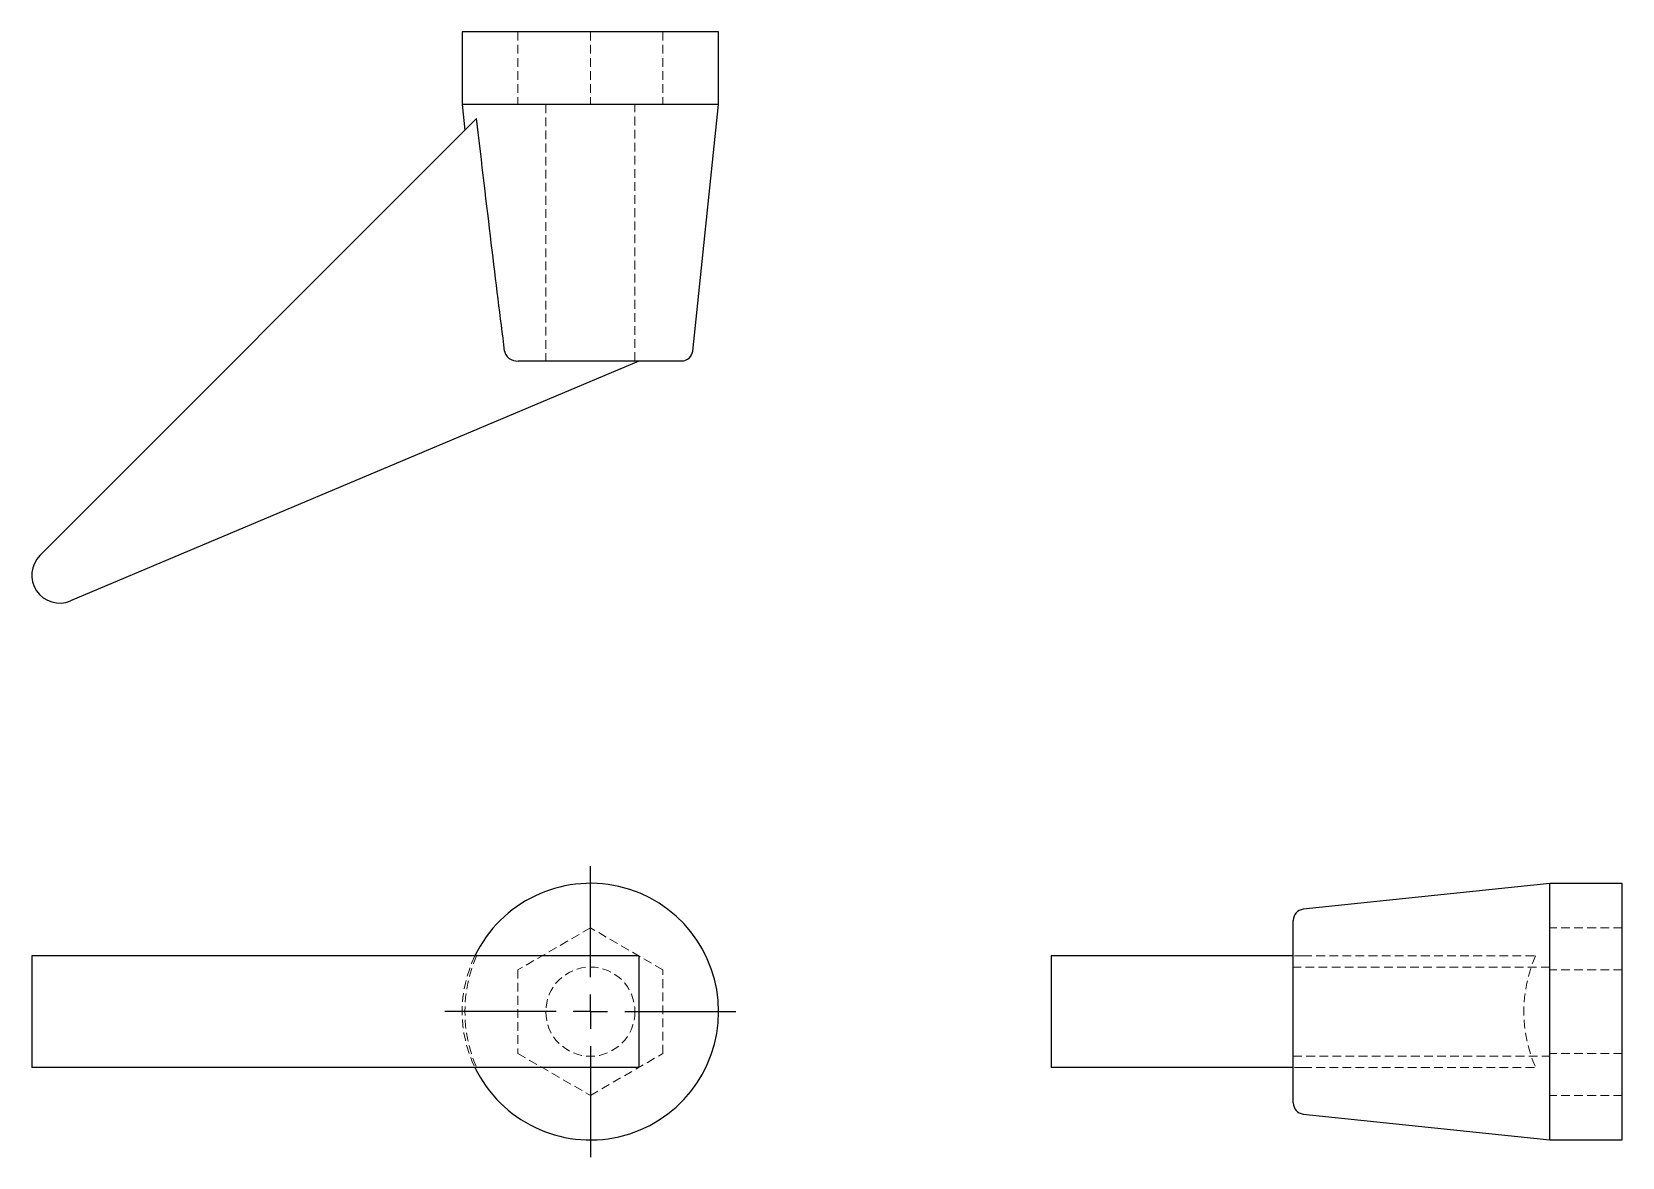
# Model space of a CAD drawing. Header units: millimetres. Extents: x 33 to 265, y 36 to 200.
import ezdxf

# ---------------------------------------------------------------- set-up
doc = ezdxf.new("R2010")
doc.units = ezdxf.units.MM
doc.linetypes.add('HIDDEN', pattern=[1.905, 1.27, -0.635])
doc.layers.add('10', color=7, linetype='Continuous')

# ---------------------------------------------------------------- blocks, each defined once
blk = doc.blocks.new('SW_CENTERMARKSYMBOL_0')
at = {"layer": '10', "color": 0}
for p, q in [((0, 5), (0, 21.17)), ((0, 0), (0, 2.5)), ((-5, 0), (-21.17, 0)), ((0, 0), (-2.5, 0)), ((0, 0), (0, -2.5)), ((0, 0), (2.5, 0)), ((5, 0), (21.17, 0)), ((0, -5), (0, -21.17))]:
    blk.add_line(p, q, dxfattribs=at)

msp = doc.modelspace()

# ---------------------------------------------------------------- linework, layer by layer
at = {"color": 7, "linetype": 'Continuous', "lineweight": 25}
for p, q in [((95.66, 199.56), (95.66, 189.01)), ((133, 199.56), (95.66, 199.56)), ((133, 189.01), (133, 199.56)), ((95.66, 189.01), (96.05, 185.23)), ((133, 189.01), (95.66, 189.01)), ((129.23, 153.12), (133, 189.01)), ((34.19, 123.37), (97.76, 186.94)), ((121.37, 151.66), (38.64, 116.76)), ((127.61, 151.66), (103.81, 151.66)), ((254.01, 75.67), (218.12, 71.9)), ((264.56, 75.67), (254.01, 75.67)), ((254.01, 57), (254.01, 75.67)), ((264.56, 57), (264.56, 75.67)), ((216.66, 43.72), (216.66, 70.28)), ((33, 65.12), (33, 48.88)), ((38.64, 65.12), (33, 65.12)), ((121.37, 65.12), (38.64, 65.12)), ((121.37, 65.12), (121.37, 48.88)), ((181.44, 65.12), (181.44, 48.88)), ((181.76, 65.12), (181.44, 65.12)), ((216.66, 65.12), (181.76, 65.12)), ((254.01, 38.33), (254.01, 57)), ((264.56, 38.33), (264.56, 57)), ((38.64, 48.88), (33, 48.88)), ((121.37, 48.88), (38.64, 48.88)), ((181.76, 48.88), (181.44, 48.88)), ((216.66, 48.88), (181.76, 48.88)), ((218.12, 42.1), (254.01, 38.33)), ((254.01, 38.33), (264.56, 38.33))]:
    msp.add_line(p, q, dxfattribs=at)
at = {"color": 7, "linetype": 'HIDDEN', "lineweight": 18}
for p, q in [((103.78, 199.56), (103.78, 189.01)), ((114.33, 199.56), (114.33, 189.01)), ((124.88, 199.56), (124.88, 189.01)), ((107.83, 189.01), (107.83, 151.66)), ((120.82, 151.66), (120.82, 189.01)), ((114.33, 69.19), (103.78, 63.09)), ((124.88, 63.09), (114.33, 69.19)), ((264.56, 69.19), (254.01, 69.19)), ((103.78, 63.09), (103.78, 50.91)), ((124.88, 50.91), (124.88, 63.09)), ((254.01, 63.49), (216.66, 63.49)), ((264.56, 63.09), (254.01, 63.09)), ((103.78, 50.91), (114.33, 44.81)), ((114.33, 44.81), (124.88, 50.91)), ((216.66, 50.51), (254.01, 50.51)), ((264.56, 50.91), (254.01, 50.91)), ((264.56, 44.81), (254.01, 44.81))]:
    msp.add_line(p, q, dxfattribs=at)
msp.add_circle((114.33, 57), 6.49, dxfattribs=at)
at = {"color": 7, "linetype": 'Continuous', "lineweight": 25}
for centre, radius, start, end in [((127.61, 153.29), 1.62, 270, 354), ((37.06, 120.5), 4.06, 135, 292.8728), ((114.33, 57), 18.67, 0, 154.2285), ((218.29, 70.28), 1.62, 96, 180), ((114.33, 57), 18.67, 205.7715, 0), ((218.29, 43.72), 1.62, 180, 264)]:
    msp.add_arc(centre, radius, start, end, dxfattribs=at)
at = {"color": 7, "linetype": 'HIDDEN', "lineweight": 18}
msp.add_arc((114.33, 57), 18.67, 154.2285, 205.7715, dxfattribs=at)
for centre in [(116.48, 57), (270.66, 57)]:
    msp.add_ellipse(centre, major_axis=(20.42, 0), ratio=0.994461, start_param=2.730361, end_param=3.552824, dxfattribs=at)
at = {"color": 7, "linetype": 'Continuous', "lineweight": 25}
for points, knots in [([(101.84, 153.12), (101.22, 158), (100.58, 163.22), (99.23, 174.45), (98.51, 180.46), (97.76, 186.94)], [0, 0, 0, 0, 0.5, 0.5, 1, 1, 1, 1]), ([(101.84, 153.12), (101.86, 152.91), (101.94, 152.7), (102.17, 152.34), (102.33, 152.18), (102.88, 151.79), (103.34, 151.66), (103.81, 151.66)], [0, 0, 0, 0, 0.25, 0.25, 0.5, 0.5, 1, 1, 1, 1])]:
    msp.add_open_spline(points, degree=3, knots=knots, dxfattribs=at)
at = {"color": 7, "linetype": 'HIDDEN', "lineweight": 18}
for points, knots in [([(218.12, 65.12), (217.91, 65.12), (217.7, 65.12), (217.34, 65.12), (217.18, 65.12), (216.79, 65.12), (216.66, 65.12), (216.66, 65.12)], [0, 0, 0, 0, 0.25, 0.25, 0.5, 0.5, 1, 1, 1, 1]), ([(218.12, 65.12), (223, 65.12), (228.22, 65.12), (239.45, 65.12), (245.46, 65.12), (251.94, 65.12)], [0, 0, 0, 0, 0.5, 0.5, 1, 1, 1, 1]), ([(218.12, 48.88), (217.91, 48.88), (217.7, 48.88), (217.34, 48.88), (217.18, 48.88), (216.79, 48.88), (216.66, 48.88), (216.66, 48.88)], [0, 0, 0, 0, 0.25, 0.25, 0.5, 0.5, 1, 1, 1, 1]), ([(218.12, 48.88), (223, 48.88), (228.22, 48.88), (239.45, 48.88), (245.46, 48.88), (251.94, 48.88)], [0, 0, 0, 0, 0.5, 0.5, 1, 1, 1, 1])]:
    msp.add_open_spline(points, degree=3, knots=knots, dxfattribs=at)

# ---------------------------------------------------------------- block references
at = {"layer": '10'}
msp.add_blockref('SW_CENTERMARKSYMBOL_0', (114.33, 57), dxfattribs=at)

doc.saveas('drawing.dxf')
